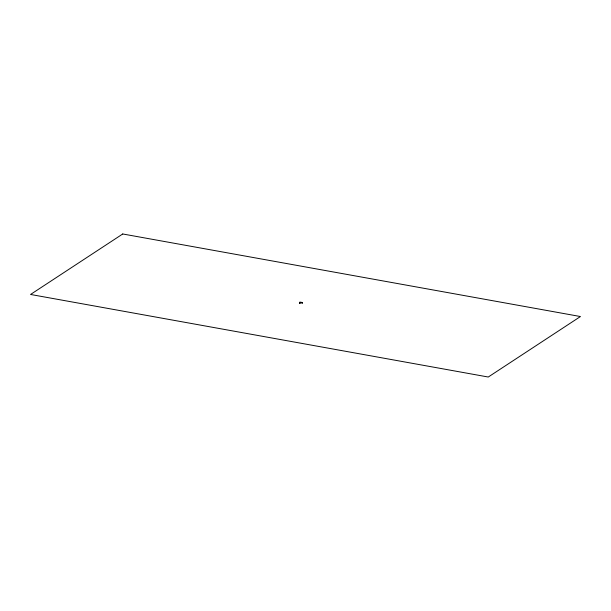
<?xml version="1.0" encoding="UTF-8"?>
<svg xmlns="http://www.w3.org/2000/svg" width="611" height="611" viewBox="0 0 611 611"><rect width="100%" height="100%" fill="white"/><g stroke="black" fill="none" stroke-linecap="round" stroke-linejoin="round"><path stroke-width="0.92" d="M299.512 303.01L299.764 302.262L299.795 302.903M299.611 303.025L299.764 302.262M299.886 302.72L301.223 302.957M302.3 303.056L302.476 302.651L300.146 302.231L299.589 302.835M302.399 303.071L302.476 302.651M302.361 302.735C300.665 301.437 298.351 303.247 301.338 302.865M122.742 233.975L30.55 294.464L488.258 377.025L580.45 316.536L122.742 233.975"/></g></svg>
